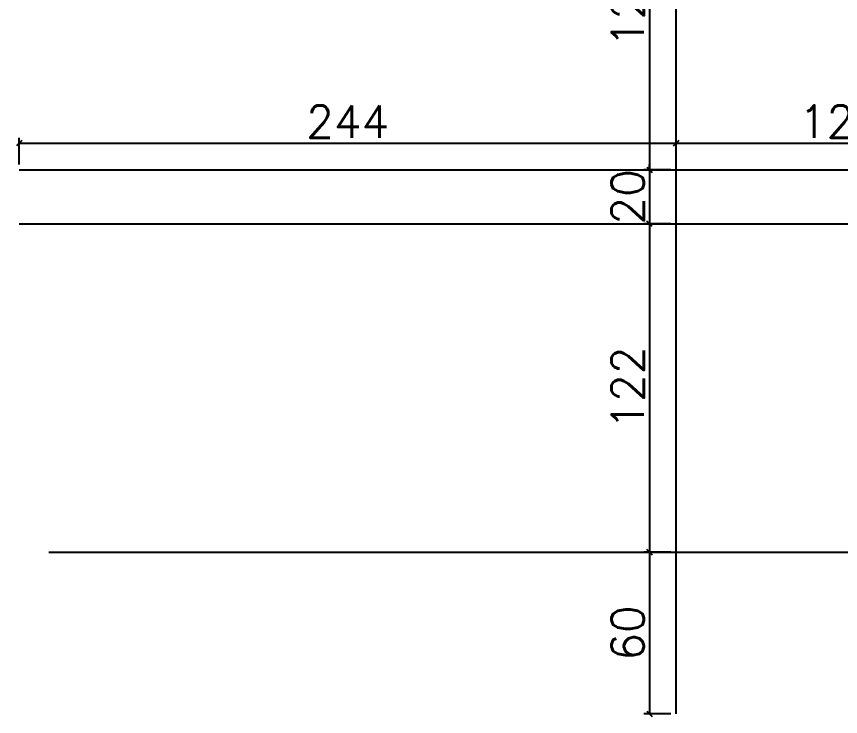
# Model space of a CAD drawing. Extents: x -40810 to 33675, y -2018 to 21213.
# Drawn here: x 12034.9 to 12340.9, y 15361.5 to 15621.5 of the extents above; entities that cross this region are included whole.
import ezdxf

# ---------------------------------------------------------------- set-up
doc = ezdxf.new("R2010")
doc.units = 0
doc.layers.get('0').update_dxf_attribs({"color": 1, "lineweight": 9})
doc.layers.add('P-NOTAS', color=7, linetype='Continuous')
doc.layers.add('Painéis', color=255, linetype='Continuous')
doc.styles.add('Romans', font='romans.shx', dxfattribs={"height": 12})
doc.dimstyles.new('cotas', dxfattribs={"dimtxt": 9, "dimasz": 2, "dimexe": 2, "dimexo": 2, "dimgap": 2, "dimtad": 1, "dimdec": 1, "dimzin": 12, "dimdsep": 46, "dimtxsty": 'Romans', "dimblk": 'OBLIQUE', "dimcen": 9, "dimclrd": 4, "dimclre": 4, "dimclrt": 240, "dimaunit": 1, "dimadec": 8, "dimazin": 3, "dimtfac": 1, "dimtdec": 1, "dimtix": 1, "dimtmove": 0, "dimatfit": 2, "dimldrblk": 'OBLIQUE', "dimfxl": 1, "dimtolj": 1, "dimtzin": 0, "dimlwd": -1, "dimlwe": -1, "dimarcsym": 0})

# ---------------------------------------------------------------- blocks, each defined once
blk = doc.blocks.new('_Oblique')
at = {"color": 0, "linetype": 'ByBlock', "lineweight": -2}
blk.add_line((-0.5, -0.5), (0.5, 0.5), dxfattribs=at)
blk = doc.blocks.new('*D3728')
at = {"layer": 'Defpoints', "color": 0, "linetype": 'Continuous', "ltscale": 30, "transparency": 16777216}
for p in [(12279.91, 15574.5), (12035.91, 15564.5), (12279.91, 15564.5)]:
    blk.add_point(p, dxfattribs=at)
at = {"layer": 'P-NOTAS', "color": 4, "linetype": 'Continuous', "ltscale": 30, "transparency": 16777216}
for p, q in [((12035.91, 15566.5), (12035.91, 15576.5)), ((12279.91, 15566.5), (12279.91, 15576.5)), ((12035.91, 15574.5), (12279.91, 15574.5))]:
    blk.add_line(p, q, dxfattribs=at)
at = {"layer": 'P-NOTAS', "color": 4, "linetype": 'Continuous', "ltscale": 30, "transparency": 16777216, "xscale": 2, "yscale": 2, "zscale": 2, "rotation": 180}
blk.add_blockref('_Oblique', (12035.91, 15574.5), dxfattribs=at)
at = {"layer": 'P-NOTAS', "color": 4, "linetype": 'Continuous', "ltscale": 30, "transparency": 16777216, "xscale": 2, "yscale": 2, "zscale": 2}
blk.add_blockref('_Oblique', (12279.91, 15574.5), dxfattribs=at)
at = {"layer": 'P-NOTAS', "color": 240, "linetype": 'Continuous', "ltscale": 30, "transparency": 16777216, "insert": (12157.91, 15582.5), "char_height": 12, "attachment_point": 5, "style": 'Romans'}
blk.add_mtext('\\A1;244', dxfattribs=at)
blk = doc.blocks.new('*D3729')
at = {"layer": 'Defpoints', "color": 0, "linetype": 'Continuous', "ltscale": 30, "transparency": 16777216}
for p in [(12401.91, 15574.5), (12279.91, 15564.5), (12401.91, 15564.5)]:
    blk.add_point(p, dxfattribs=at)
at = {"layer": 'P-NOTAS', "color": 4, "linetype": 'Continuous', "ltscale": 30, "transparency": 16777216}
for p, q in [((12279.91, 15566.5), (12279.91, 15576.5)), ((12401.91, 15566.5), (12401.91, 15576.5)), ((12279.91, 15574.5), (12401.91, 15574.5))]:
    blk.add_line(p, q, dxfattribs=at)
at = {"layer": 'P-NOTAS', "color": 4, "linetype": 'Continuous', "ltscale": 30, "transparency": 16777216, "xscale": 2, "yscale": 2, "zscale": 2, "rotation": 180}
blk.add_blockref('_Oblique', (12279.91, 15574.5), dxfattribs=at)
at = {"layer": 'P-NOTAS', "color": 4, "linetype": 'Continuous', "ltscale": 30, "transparency": 16777216, "xscale": 2, "yscale": 2, "zscale": 2}
blk.add_blockref('_Oblique', (12401.91, 15574.5), dxfattribs=at)
at = {"layer": 'P-NOTAS', "color": 240, "linetype": 'Continuous', "ltscale": 30, "transparency": 16777216, "insert": (12340.91, 15582.5), "char_height": 12, "attachment_point": 5, "style": 'Romans'}
blk.add_mtext('\\A1;122', dxfattribs=at)
blk = doc.blocks.new('*D3734')
at = {"layer": 'Defpoints', "color": 0, "linetype": 'Continuous', "ltscale": 30, "transparency": 16777216}
for p in [(12279.93, 15686.53), (12269.93, 15564.53), (12279.93, 15564.53)]:
    blk.add_point(p, dxfattribs=at)
at = {"layer": 'P-NOTAS', "color": 4, "linetype": 'Continuous', "ltscale": 30, "transparency": 16777216}
for p, q in [((12277.93, 15686.53), (12267.93, 15686.53)), ((12269.93, 15686.53), (12269.93, 15564.53)), ((12277.93, 15564.53), (12267.93, 15564.53))]:
    blk.add_line(p, q, dxfattribs=at)
at = {"layer": 'P-NOTAS', "color": 4, "linetype": 'Continuous', "ltscale": 30, "transparency": 16777216, "xscale": 2, "yscale": 2, "zscale": 2}
for p, rotation in [((12269.93, 15686.53), 90), ((12269.93, 15564.53), 270)]:
    blk.add_blockref('_Oblique', p, dxfattribs=dict(at, rotation=rotation))
at = {"layer": 'P-NOTAS', "color": 240, "linetype": 'Continuous', "ltscale": 30, "transparency": 16777216, "insert": (12261.93, 15625.53), "char_height": 12, "attachment_point": 5, "rotation": 90, "style": 'Romans'}
blk.add_mtext('\\A1;122', dxfattribs=at)
blk = doc.blocks.new('*D3735')
at = {"layer": 'Defpoints', "color": 0, "linetype": 'Continuous', "ltscale": 30, "transparency": 16777216}
for p in [(12279.93, 15564.53), (12269.93, 15544.53), (12279.93, 15544.53)]:
    blk.add_point(p, dxfattribs=at)
at = {"layer": 'P-NOTAS', "color": 4, "linetype": 'Continuous', "ltscale": 30, "transparency": 16777216}
for p, q in [((12269.93, 15564.53), (12269.93, 15566.53)), ((12277.93, 15564.53), (12267.93, 15564.53)), ((12269.93, 15564.53), (12269.93, 15544.53)), ((12277.93, 15544.53), (12267.93, 15544.53)), ((12269.93, 15544.53), (12269.93, 15542.53))]:
    blk.add_line(p, q, dxfattribs=at)
at = {"layer": 'P-NOTAS', "color": 4, "linetype": 'Continuous', "ltscale": 30, "transparency": 16777216, "xscale": 2, "yscale": 2, "zscale": 2}
for p, rotation in [((12269.93, 15564.53), 270), ((12269.93, 15544.53), 90)]:
    blk.add_blockref('_Oblique', p, dxfattribs=dict(at, rotation=rotation))
at = {"layer": 'P-NOTAS', "color": 240, "linetype": 'Continuous', "ltscale": 30, "transparency": 16777216, "insert": (12261.93, 15554.53), "char_height": 12, "attachment_point": 5, "rotation": 90, "style": 'Romans'}
blk.add_mtext('\\A1;20', dxfattribs=at)
blk = doc.blocks.new('*D3736')
at = {"layer": 'Defpoints', "color": 0, "linetype": 'Continuous', "ltscale": 30, "transparency": 16777216}
for p in [(12279.93, 15544.53), (12269.93, 15422.53), (12279.93, 15422.53)]:
    blk.add_point(p, dxfattribs=at)
at = {"layer": 'P-NOTAS', "color": 4, "linetype": 'Continuous', "ltscale": 30, "transparency": 16777216}
for p, q in [((12277.93, 15544.53), (12267.93, 15544.53)), ((12269.93, 15544.53), (12269.93, 15422.53)), ((12277.93, 15422.53), (12267.93, 15422.53))]:
    blk.add_line(p, q, dxfattribs=at)
at = {"layer": 'P-NOTAS', "color": 4, "linetype": 'Continuous', "ltscale": 30, "transparency": 16777216, "xscale": 2, "yscale": 2, "zscale": 2}
for p, rotation in [((12269.93, 15544.53), 90), ((12269.93, 15422.53), 270)]:
    blk.add_blockref('_Oblique', p, dxfattribs=dict(at, rotation=rotation))
at = {"layer": 'P-NOTAS', "color": 240, "linetype": 'Continuous', "ltscale": 30, "transparency": 16777216, "insert": (12261.93, 15483.53), "char_height": 12, "attachment_point": 5, "rotation": 90, "style": 'Romans'}
blk.add_mtext('\\A1;122', dxfattribs=at)
blk = doc.blocks.new('*D3737')
at = {"layer": 'Defpoints', "color": 0, "linetype": 'Continuous', "ltscale": 30, "transparency": 16777216}
for p in [(12279.93, 15422.53), (12269.93, 15362.53), (12279.93, 15362.53)]:
    blk.add_point(p, dxfattribs=at)
at = {"layer": 'P-NOTAS', "color": 4, "linetype": 'Continuous', "ltscale": 30, "transparency": 16777216}
for p, q in [((12277.93, 15422.53), (12267.93, 15422.53)), ((12269.93, 15422.53), (12269.93, 15362.53)), ((12277.93, 15362.53), (12267.93, 15362.53))]:
    blk.add_line(p, q, dxfattribs=at)
at = {"layer": 'P-NOTAS', "color": 4, "linetype": 'Continuous', "ltscale": 30, "transparency": 16777216, "xscale": 2, "yscale": 2, "zscale": 2}
for p, rotation in [((12269.93, 15422.53), 90), ((12269.93, 15362.53), 270)]:
    blk.add_blockref('_Oblique', p, dxfattribs=dict(at, rotation=rotation))
at = {"layer": 'P-NOTAS', "color": 240, "linetype": 'Continuous', "ltscale": 30, "transparency": 16777216, "insert": (12261.93, 15392.53), "char_height": 12, "attachment_point": 5, "rotation": 90, "style": 'Romans'}
blk.add_mtext('\\A1;60', dxfattribs=at)
blk = doc.blocks.new('*D3795')
at = {"layer": 'Defpoints', "color": 0, "linetype": 'Continuous', "ltscale": 30, "transparency": 16777216}
for p in [(12279.91, 15574.5), (12035.91, 15564.5), (12279.91, 15564.5)]:
    blk.add_point(p, dxfattribs=at)
at = {"layer": 'P-NOTAS', "color": 4, "linetype": 'Continuous', "ltscale": 30, "transparency": 16777216}
for p, q in [((12035.91, 15566.5), (12035.91, 15576.5)), ((12279.91, 15566.5), (12279.91, 15576.5)), ((12035.91, 15574.5), (12279.91, 15574.5))]:
    blk.add_line(p, q, dxfattribs=at)
at = {"layer": 'P-NOTAS', "color": 4, "linetype": 'Continuous', "ltscale": 30, "transparency": 16777216, "xscale": 2, "yscale": 2, "zscale": 2, "rotation": 180}
blk.add_blockref('_Oblique', (12035.91, 15574.5), dxfattribs=at)
at = {"layer": 'P-NOTAS', "color": 4, "linetype": 'Continuous', "ltscale": 30, "transparency": 16777216, "xscale": 2, "yscale": 2, "zscale": 2}
blk.add_blockref('_Oblique', (12279.91, 15574.5), dxfattribs=at)
at = {"layer": 'P-NOTAS', "color": 240, "linetype": 'Continuous', "ltscale": 30, "transparency": 16777216, "insert": (12157.91, 15582.5), "char_height": 12, "attachment_point": 5, "style": 'Romans'}
blk.add_mtext('\\A1;244', dxfattribs=at)
blk = doc.blocks.new('*D3796')
at = {"layer": 'Defpoints', "color": 0, "linetype": 'Continuous', "ltscale": 30, "transparency": 16777216}
for p in [(12401.91, 15574.5), (12279.91, 15564.5), (12401.91, 15564.5)]:
    blk.add_point(p, dxfattribs=at)
at = {"layer": 'P-NOTAS', "color": 4, "linetype": 'Continuous', "ltscale": 30, "transparency": 16777216}
for p, q in [((12279.91, 15566.5), (12279.91, 15576.5)), ((12401.91, 15566.5), (12401.91, 15576.5)), ((12279.91, 15574.5), (12401.91, 15574.5))]:
    blk.add_line(p, q, dxfattribs=at)
at = {"layer": 'P-NOTAS', "color": 4, "linetype": 'Continuous', "ltscale": 30, "transparency": 16777216, "xscale": 2, "yscale": 2, "zscale": 2, "rotation": 180}
blk.add_blockref('_Oblique', (12279.91, 15574.5), dxfattribs=at)
at = {"layer": 'P-NOTAS', "color": 4, "linetype": 'Continuous', "ltscale": 30, "transparency": 16777216, "xscale": 2, "yscale": 2, "zscale": 2}
blk.add_blockref('_Oblique', (12401.91, 15574.5), dxfattribs=at)
at = {"layer": 'P-NOTAS', "color": 240, "linetype": 'Continuous', "ltscale": 30, "transparency": 16777216, "insert": (12340.91, 15582.5), "char_height": 12, "attachment_point": 5, "style": 'Romans'}
blk.add_mtext('\\A1;122', dxfattribs=at)
blk = doc.blocks.new('*D3801')
at = {"layer": 'Defpoints', "color": 0, "linetype": 'Continuous', "ltscale": 30, "transparency": 16777216}
for p in [(12279.93, 15686.53), (12269.93, 15564.53), (12279.93, 15564.53)]:
    blk.add_point(p, dxfattribs=at)
at = {"layer": 'P-NOTAS', "color": 4, "linetype": 'Continuous', "ltscale": 30, "transparency": 16777216}
for p, q in [((12277.93, 15686.53), (12267.93, 15686.53)), ((12269.93, 15686.53), (12269.93, 15564.53)), ((12277.93, 15564.53), (12267.93, 15564.53))]:
    blk.add_line(p, q, dxfattribs=at)
at = {"layer": 'P-NOTAS', "color": 4, "linetype": 'Continuous', "ltscale": 30, "transparency": 16777216, "xscale": 2, "yscale": 2, "zscale": 2}
for p, rotation in [((12269.93, 15686.53), 90), ((12269.93, 15564.53), 270)]:
    blk.add_blockref('_Oblique', p, dxfattribs=dict(at, rotation=rotation))
at = {"layer": 'P-NOTAS', "color": 240, "linetype": 'Continuous', "ltscale": 30, "transparency": 16777216, "insert": (12261.93, 15625.53), "char_height": 12, "attachment_point": 5, "rotation": 90, "style": 'Romans'}
blk.add_mtext('\\A1;122', dxfattribs=at)
blk = doc.blocks.new('*D3802')
at = {"layer": 'Defpoints', "color": 0, "linetype": 'Continuous', "ltscale": 30, "transparency": 16777216}
for p in [(12279.93, 15564.53), (12269.93, 15544.53), (12279.93, 15544.53)]:
    blk.add_point(p, dxfattribs=at)
at = {"layer": 'P-NOTAS', "color": 4, "linetype": 'Continuous', "ltscale": 30, "transparency": 16777216}
for p, q in [((12269.93, 15564.53), (12269.93, 15566.53)), ((12277.93, 15564.53), (12267.93, 15564.53)), ((12269.93, 15564.53), (12269.93, 15544.53)), ((12277.93, 15544.53), (12267.93, 15544.53)), ((12269.93, 15544.53), (12269.93, 15542.53))]:
    blk.add_line(p, q, dxfattribs=at)
at = {"layer": 'P-NOTAS', "color": 4, "linetype": 'Continuous', "ltscale": 30, "transparency": 16777216, "xscale": 2, "yscale": 2, "zscale": 2}
for p, rotation in [((12269.93, 15564.53), 270), ((12269.93, 15544.53), 90)]:
    blk.add_blockref('_Oblique', p, dxfattribs=dict(at, rotation=rotation))
at = {"layer": 'P-NOTAS', "color": 240, "linetype": 'Continuous', "ltscale": 30, "transparency": 16777216, "insert": (12261.93, 15554.53), "char_height": 12, "attachment_point": 5, "rotation": 90, "style": 'Romans'}
blk.add_mtext('\\A1;20', dxfattribs=at)
blk = doc.blocks.new('*D3803')
at = {"layer": 'Defpoints', "color": 0, "linetype": 'Continuous', "ltscale": 30, "transparency": 16777216}
for p in [(12279.93, 15544.53), (12269.93, 15422.53), (12279.93, 15422.53)]:
    blk.add_point(p, dxfattribs=at)
at = {"layer": 'P-NOTAS', "color": 4, "linetype": 'Continuous', "ltscale": 30, "transparency": 16777216}
for p, q in [((12277.93, 15544.53), (12267.93, 15544.53)), ((12269.93, 15544.53), (12269.93, 15422.53)), ((12277.93, 15422.53), (12267.93, 15422.53))]:
    blk.add_line(p, q, dxfattribs=at)
at = {"layer": 'P-NOTAS', "color": 4, "linetype": 'Continuous', "ltscale": 30, "transparency": 16777216, "xscale": 2, "yscale": 2, "zscale": 2}
for p, rotation in [((12269.93, 15544.53), 90), ((12269.93, 15422.53), 270)]:
    blk.add_blockref('_Oblique', p, dxfattribs=dict(at, rotation=rotation))
at = {"layer": 'P-NOTAS', "color": 240, "linetype": 'Continuous', "ltscale": 30, "transparency": 16777216, "insert": (12261.93, 15483.53), "char_height": 12, "attachment_point": 5, "rotation": 90, "style": 'Romans'}
blk.add_mtext('\\A1;122', dxfattribs=at)
blk = doc.blocks.new('*D3804')
at = {"layer": 'Defpoints', "color": 0, "linetype": 'Continuous', "ltscale": 30, "transparency": 16777216}
for p in [(12279.93, 15422.53), (12269.93, 15362.53), (12279.93, 15362.53)]:
    blk.add_point(p, dxfattribs=at)
at = {"layer": 'P-NOTAS', "color": 4, "linetype": 'Continuous', "ltscale": 30, "transparency": 16777216}
for p, q in [((12277.93, 15422.53), (12267.93, 15422.53)), ((12269.93, 15422.53), (12269.93, 15362.53)), ((12277.93, 15362.53), (12267.93, 15362.53))]:
    blk.add_line(p, q, dxfattribs=at)
at = {"layer": 'P-NOTAS', "color": 4, "linetype": 'Continuous', "ltscale": 30, "transparency": 16777216, "xscale": 2, "yscale": 2, "zscale": 2}
for p, rotation in [((12269.93, 15422.53), 90), ((12269.93, 15362.53), 270)]:
    blk.add_blockref('_Oblique', p, dxfattribs=dict(at, rotation=rotation))
at = {"layer": 'P-NOTAS', "color": 240, "linetype": 'Continuous', "ltscale": 30, "transparency": 16777216, "insert": (12261.93, 15392.53), "char_height": 12, "attachment_point": 5, "rotation": 90, "style": 'Romans'}
blk.add_mtext('\\A1;60', dxfattribs=at)
blk = doc.blocks.new('*D6266')
at = {"layer": 'Defpoints', "color": 0, "ltscale": 30, "transparency": 16777216}
for p in [(12279.91, 15574.5), (12035.91, 15564.5), (12279.91, 15564.5)]:
    blk.add_point(p, dxfattribs=at)
at = {"layer": 'P-NOTAS', "color": 4, "ltscale": 30, "transparency": 16777216}
for p, q in [((12035.91, 15566.5), (12035.91, 15576.5)), ((12279.91, 15566.5), (12279.91, 15576.5)), ((12035.91, 15574.5), (12279.91, 15574.5))]:
    blk.add_line(p, q, dxfattribs=at)
at = {"layer": 'P-NOTAS', "color": 4, "ltscale": 30, "transparency": 16777216, "xscale": 2, "yscale": 2, "zscale": 2, "rotation": 180}
blk.add_blockref('_Oblique', (12035.91, 15574.5), dxfattribs=at)
at = {"layer": 'P-NOTAS', "color": 4, "ltscale": 30, "transparency": 16777216, "xscale": 2, "yscale": 2, "zscale": 2}
blk.add_blockref('_Oblique', (12279.91, 15574.5), dxfattribs=at)
at = {"layer": 'P-NOTAS', "color": 240, "ltscale": 30, "transparency": 16777216, "insert": (12157.91, 15582.5), "char_height": 12, "attachment_point": 5, "style": 'Romans'}
blk.add_mtext('\\A1;244', dxfattribs=at)
blk = doc.blocks.new('*D6267')
at = {"layer": 'Defpoints', "color": 0, "ltscale": 30, "transparency": 16777216}
for p in [(12401.91, 15574.5), (12279.91, 15564.5), (12401.91, 15564.5)]:
    blk.add_point(p, dxfattribs=at)
at = {"layer": 'P-NOTAS', "color": 4, "ltscale": 30, "transparency": 16777216}
for p, q in [((12279.91, 15566.5), (12279.91, 15576.5)), ((12401.91, 15566.5), (12401.91, 15576.5)), ((12279.91, 15574.5), (12401.91, 15574.5))]:
    blk.add_line(p, q, dxfattribs=at)
at = {"layer": 'P-NOTAS', "color": 4, "ltscale": 30, "transparency": 16777216, "xscale": 2, "yscale": 2, "zscale": 2, "rotation": 180}
blk.add_blockref('_Oblique', (12279.91, 15574.5), dxfattribs=at)
at = {"layer": 'P-NOTAS', "color": 4, "ltscale": 30, "transparency": 16777216, "xscale": 2, "yscale": 2, "zscale": 2}
blk.add_blockref('_Oblique', (12401.91, 15574.5), dxfattribs=at)
at = {"layer": 'P-NOTAS', "color": 240, "ltscale": 30, "transparency": 16777216, "insert": (12340.91, 15582.5), "char_height": 12, "attachment_point": 5, "style": 'Romans'}
blk.add_mtext('\\A1;122', dxfattribs=at)
blk = doc.blocks.new('*D6272')
at = {"layer": 'Defpoints', "color": 0, "ltscale": 30, "transparency": 16777216}
for p in [(12279.93, 15686.53), (12269.93, 15564.53), (12279.93, 15564.53)]:
    blk.add_point(p, dxfattribs=at)
at = {"layer": 'P-NOTAS', "color": 4, "ltscale": 30, "transparency": 16777216}
for p, q in [((12277.93, 15686.53), (12267.93, 15686.53)), ((12269.93, 15686.53), (12269.93, 15564.53)), ((12277.93, 15564.53), (12267.93, 15564.53))]:
    blk.add_line(p, q, dxfattribs=at)
at = {"layer": 'P-NOTAS', "color": 4, "ltscale": 30, "transparency": 16777216, "xscale": 2, "yscale": 2, "zscale": 2}
for p, rotation in [((12269.93, 15686.53), 90), ((12269.93, 15564.53), 270)]:
    blk.add_blockref('_Oblique', p, dxfattribs=dict(at, rotation=rotation))
at = {"layer": 'P-NOTAS', "color": 240, "ltscale": 30, "transparency": 16777216, "insert": (12261.93, 15625.53), "char_height": 12, "attachment_point": 5, "rotation": 90, "style": 'Romans'}
blk.add_mtext('\\A1;122', dxfattribs=at)
blk = doc.blocks.new('*D6273')
at = {"layer": 'Defpoints', "color": 0, "ltscale": 30, "transparency": 16777216}
for p in [(12279.93, 15564.53), (12269.93, 15544.53), (12279.93, 15544.53)]:
    blk.add_point(p, dxfattribs=at)
at = {"layer": 'P-NOTAS', "color": 4, "ltscale": 30, "transparency": 16777216}
for p, q in [((12269.93, 15564.53), (12269.93, 15566.53)), ((12277.93, 15564.53), (12267.93, 15564.53)), ((12269.93, 15564.53), (12269.93, 15544.53)), ((12277.93, 15544.53), (12267.93, 15544.53)), ((12269.93, 15544.53), (12269.93, 15542.53))]:
    blk.add_line(p, q, dxfattribs=at)
at = {"layer": 'P-NOTAS', "color": 4, "ltscale": 30, "transparency": 16777216, "xscale": 2, "yscale": 2, "zscale": 2}
for p, rotation in [((12269.93, 15564.53), 270), ((12269.93, 15544.53), 90)]:
    blk.add_blockref('_Oblique', p, dxfattribs=dict(at, rotation=rotation))
at = {"layer": 'P-NOTAS', "color": 240, "ltscale": 30, "transparency": 16777216, "insert": (12261.93, 15554.53), "char_height": 12, "attachment_point": 5, "rotation": 90, "style": 'Romans'}
blk.add_mtext('\\A1;20', dxfattribs=at)
blk = doc.blocks.new('*D6274')
at = {"layer": 'Defpoints', "color": 0, "ltscale": 30, "transparency": 16777216}
for p in [(12279.93, 15544.53), (12269.93, 15422.53), (12279.93, 15422.53)]:
    blk.add_point(p, dxfattribs=at)
at = {"layer": 'P-NOTAS', "color": 4, "ltscale": 30, "transparency": 16777216}
for p, q in [((12277.93, 15544.53), (12267.93, 15544.53)), ((12269.93, 15544.53), (12269.93, 15422.53)), ((12277.93, 15422.53), (12267.93, 15422.53))]:
    blk.add_line(p, q, dxfattribs=at)
at = {"layer": 'P-NOTAS', "color": 4, "ltscale": 30, "transparency": 16777216, "xscale": 2, "yscale": 2, "zscale": 2}
for p, rotation in [((12269.93, 15544.53), 90), ((12269.93, 15422.53), 270)]:
    blk.add_blockref('_Oblique', p, dxfattribs=dict(at, rotation=rotation))
at = {"layer": 'P-NOTAS', "color": 240, "ltscale": 30, "transparency": 16777216, "insert": (12261.93, 15483.53), "char_height": 12, "attachment_point": 5, "rotation": 90, "style": 'Romans'}
blk.add_mtext('\\A1;122', dxfattribs=at)
blk = doc.blocks.new('*D6275')
at = {"layer": 'Defpoints', "color": 0, "ltscale": 30, "transparency": 16777216}
for p in [(12279.93, 15422.53), (12269.93, 15362.53), (12279.93, 15362.53)]:
    blk.add_point(p, dxfattribs=at)
at = {"layer": 'P-NOTAS', "color": 4, "ltscale": 30, "transparency": 16777216}
for p, q in [((12277.93, 15422.53), (12267.93, 15422.53)), ((12269.93, 15422.53), (12269.93, 15362.53)), ((12277.93, 15362.53), (12267.93, 15362.53))]:
    blk.add_line(p, q, dxfattribs=at)
at = {"layer": 'P-NOTAS', "color": 4, "ltscale": 30, "transparency": 16777216, "xscale": 2, "yscale": 2, "zscale": 2}
for p, rotation in [((12269.93, 15422.53), 90), ((12269.93, 15362.53), 270)]:
    blk.add_blockref('_Oblique', p, dxfattribs=dict(at, rotation=rotation))
at = {"layer": 'P-NOTAS', "color": 240, "ltscale": 30, "transparency": 16777216, "insert": (12261.93, 15392.53), "char_height": 12, "attachment_point": 5, "rotation": 90, "style": 'Romans'}
blk.add_mtext('\\A1;60', dxfattribs=at)
blk = doc.blocks.new('*D6333')
at = {"layer": 'Defpoints', "color": 0, "ltscale": 30, "transparency": 16777216}
for p in [(12279.91, 15574.5), (12035.91, 15564.5), (12279.91, 15564.5)]:
    blk.add_point(p, dxfattribs=at)
at = {"layer": 'P-NOTAS', "color": 4, "ltscale": 30, "transparency": 16777216}
for p, q in [((12035.91, 15566.5), (12035.91, 15576.5)), ((12279.91, 15566.5), (12279.91, 15576.5)), ((12035.91, 15574.5), (12279.91, 15574.5))]:
    blk.add_line(p, q, dxfattribs=at)
at = {"layer": 'P-NOTAS', "color": 4, "ltscale": 30, "transparency": 16777216, "xscale": 2, "yscale": 2, "zscale": 2, "rotation": 180}
blk.add_blockref('_Oblique', (12035.91, 15574.5), dxfattribs=at)
at = {"layer": 'P-NOTAS', "color": 4, "ltscale": 30, "transparency": 16777216, "xscale": 2, "yscale": 2, "zscale": 2}
blk.add_blockref('_Oblique', (12279.91, 15574.5), dxfattribs=at)
at = {"layer": 'P-NOTAS', "color": 240, "ltscale": 30, "transparency": 16777216, "insert": (12157.91, 15582.5), "char_height": 12, "attachment_point": 5, "style": 'Romans'}
blk.add_mtext('\\A1;244', dxfattribs=at)
blk = doc.blocks.new('*D6334')
at = {"layer": 'Defpoints', "color": 0, "ltscale": 30, "transparency": 16777216}
for p in [(12401.91, 15574.5), (12279.91, 15564.5), (12401.91, 15564.5)]:
    blk.add_point(p, dxfattribs=at)
at = {"layer": 'P-NOTAS', "color": 4, "ltscale": 30, "transparency": 16777216}
for p, q in [((12279.91, 15566.5), (12279.91, 15576.5)), ((12401.91, 15566.5), (12401.91, 15576.5)), ((12279.91, 15574.5), (12401.91, 15574.5))]:
    blk.add_line(p, q, dxfattribs=at)
at = {"layer": 'P-NOTAS', "color": 4, "ltscale": 30, "transparency": 16777216, "xscale": 2, "yscale": 2, "zscale": 2, "rotation": 180}
blk.add_blockref('_Oblique', (12279.91, 15574.5), dxfattribs=at)
at = {"layer": 'P-NOTAS', "color": 4, "ltscale": 30, "transparency": 16777216, "xscale": 2, "yscale": 2, "zscale": 2}
blk.add_blockref('_Oblique', (12401.91, 15574.5), dxfattribs=at)
at = {"layer": 'P-NOTAS', "color": 240, "ltscale": 30, "transparency": 16777216, "insert": (12340.91, 15582.5), "char_height": 12, "attachment_point": 5, "style": 'Romans'}
blk.add_mtext('\\A1;122', dxfattribs=at)
blk = doc.blocks.new('*D6339')
at = {"layer": 'Defpoints', "color": 0, "ltscale": 30, "transparency": 16777216}
for p in [(12279.93, 15686.53), (12269.93, 15564.53), (12279.93, 15564.53)]:
    blk.add_point(p, dxfattribs=at)
at = {"layer": 'P-NOTAS', "color": 4, "ltscale": 30, "transparency": 16777216}
for p, q in [((12277.93, 15686.53), (12267.93, 15686.53)), ((12269.93, 15686.53), (12269.93, 15564.53)), ((12277.93, 15564.53), (12267.93, 15564.53))]:
    blk.add_line(p, q, dxfattribs=at)
at = {"layer": 'P-NOTAS', "color": 4, "ltscale": 30, "transparency": 16777216, "xscale": 2, "yscale": 2, "zscale": 2}
for p, rotation in [((12269.93, 15686.53), 90), ((12269.93, 15564.53), 270)]:
    blk.add_blockref('_Oblique', p, dxfattribs=dict(at, rotation=rotation))
at = {"layer": 'P-NOTAS', "color": 240, "ltscale": 30, "transparency": 16777216, "insert": (12261.93, 15625.53), "char_height": 12, "attachment_point": 5, "rotation": 90, "style": 'Romans'}
blk.add_mtext('\\A1;122', dxfattribs=at)
blk = doc.blocks.new('*D6340')
at = {"layer": 'Defpoints', "color": 0, "ltscale": 30, "transparency": 16777216}
for p in [(12279.93, 15564.53), (12269.93, 15544.53), (12279.93, 15544.53)]:
    blk.add_point(p, dxfattribs=at)
at = {"layer": 'P-NOTAS', "color": 4, "ltscale": 30, "transparency": 16777216}
for p, q in [((12269.93, 15564.53), (12269.93, 15566.53)), ((12277.93, 15564.53), (12267.93, 15564.53)), ((12269.93, 15564.53), (12269.93, 15544.53)), ((12277.93, 15544.53), (12267.93, 15544.53)), ((12269.93, 15544.53), (12269.93, 15542.53))]:
    blk.add_line(p, q, dxfattribs=at)
at = {"layer": 'P-NOTAS', "color": 4, "ltscale": 30, "transparency": 16777216, "xscale": 2, "yscale": 2, "zscale": 2}
for p, rotation in [((12269.93, 15564.53), 270), ((12269.93, 15544.53), 90)]:
    blk.add_blockref('_Oblique', p, dxfattribs=dict(at, rotation=rotation))
at = {"layer": 'P-NOTAS', "color": 240, "ltscale": 30, "transparency": 16777216, "insert": (12261.93, 15554.53), "char_height": 12, "attachment_point": 5, "rotation": 90, "style": 'Romans'}
blk.add_mtext('\\A1;20', dxfattribs=at)
blk = doc.blocks.new('*D6341')
at = {"layer": 'Defpoints', "color": 0, "ltscale": 30, "transparency": 16777216}
for p in [(12279.93, 15544.53), (12269.93, 15422.53), (12279.93, 15422.53)]:
    blk.add_point(p, dxfattribs=at)
at = {"layer": 'P-NOTAS', "color": 4, "ltscale": 30, "transparency": 16777216}
for p, q in [((12277.93, 15544.53), (12267.93, 15544.53)), ((12269.93, 15544.53), (12269.93, 15422.53)), ((12277.93, 15422.53), (12267.93, 15422.53))]:
    blk.add_line(p, q, dxfattribs=at)
at = {"layer": 'P-NOTAS', "color": 4, "ltscale": 30, "transparency": 16777216, "xscale": 2, "yscale": 2, "zscale": 2}
for p, rotation in [((12269.93, 15544.53), 90), ((12269.93, 15422.53), 270)]:
    blk.add_blockref('_Oblique', p, dxfattribs=dict(at, rotation=rotation))
at = {"layer": 'P-NOTAS', "color": 240, "ltscale": 30, "transparency": 16777216, "insert": (12261.93, 15483.53), "char_height": 12, "attachment_point": 5, "rotation": 90, "style": 'Romans'}
blk.add_mtext('\\A1;122', dxfattribs=at)
blk = doc.blocks.new('*D6342')
at = {"layer": 'Defpoints', "color": 0, "ltscale": 30, "transparency": 16777216}
for p in [(12279.93, 15422.53), (12269.93, 15362.53), (12279.93, 15362.53)]:
    blk.add_point(p, dxfattribs=at)
at = {"layer": 'P-NOTAS', "color": 4, "ltscale": 30, "transparency": 16777216}
for p, q in [((12277.93, 15422.53), (12267.93, 15422.53)), ((12269.93, 15422.53), (12269.93, 15362.53)), ((12277.93, 15362.53), (12267.93, 15362.53))]:
    blk.add_line(p, q, dxfattribs=at)
at = {"layer": 'P-NOTAS', "color": 4, "ltscale": 30, "transparency": 16777216, "xscale": 2, "yscale": 2, "zscale": 2}
for p, rotation in [((12269.93, 15422.53), 90), ((12269.93, 15362.53), 270)]:
    blk.add_blockref('_Oblique', p, dxfattribs=dict(at, rotation=rotation))
at = {"layer": 'P-NOTAS', "color": 240, "ltscale": 30, "transparency": 16777216, "insert": (12261.93, 15392.53), "char_height": 12, "attachment_point": 5, "rotation": 90, "style": 'Romans'}
blk.add_mtext('\\A1;60', dxfattribs=at)
blk = doc.blocks.new('*D6450')
at = {"layer": 'Defpoints', "color": 0, "ltscale": 30, "transparency": 16777216}
for p in [(12279.91, 15574.5), (12035.91, 15564.5), (12279.91, 15564.5)]:
    blk.add_point(p, dxfattribs=at)
at = {"layer": 'P-NOTAS', "color": 4, "ltscale": 30, "transparency": 16777216}
for p, q in [((12035.91, 15566.5), (12035.91, 15576.5)), ((12279.91, 15566.5), (12279.91, 15576.5)), ((12035.91, 15574.5), (12279.91, 15574.5))]:
    blk.add_line(p, q, dxfattribs=at)
at = {"layer": 'P-NOTAS', "color": 4, "ltscale": 30, "transparency": 16777216, "xscale": 2, "yscale": 2, "zscale": 2, "rotation": 180}
blk.add_blockref('_Oblique', (12035.91, 15574.5), dxfattribs=at)
at = {"layer": 'P-NOTAS', "color": 4, "ltscale": 30, "transparency": 16777216, "xscale": 2, "yscale": 2, "zscale": 2}
blk.add_blockref('_Oblique', (12279.91, 15574.5), dxfattribs=at)
at = {"layer": 'P-NOTAS', "color": 240, "ltscale": 30, "transparency": 16777216, "insert": (12157.91, 15582.5), "char_height": 12, "attachment_point": 5, "style": 'Romans'}
blk.add_mtext('\\A1;244', dxfattribs=at)
blk = doc.blocks.new('*D6451')
at = {"layer": 'Defpoints', "color": 0, "ltscale": 30, "transparency": 16777216}
for p in [(12401.91, 15574.5), (12279.91, 15564.5), (12401.91, 15564.5)]:
    blk.add_point(p, dxfattribs=at)
at = {"layer": 'P-NOTAS', "color": 4, "ltscale": 30, "transparency": 16777216}
for p, q in [((12279.91, 15566.5), (12279.91, 15576.5)), ((12401.91, 15566.5), (12401.91, 15576.5)), ((12279.91, 15574.5), (12401.91, 15574.5))]:
    blk.add_line(p, q, dxfattribs=at)
at = {"layer": 'P-NOTAS', "color": 4, "ltscale": 30, "transparency": 16777216, "xscale": 2, "yscale": 2, "zscale": 2, "rotation": 180}
blk.add_blockref('_Oblique', (12279.91, 15574.5), dxfattribs=at)
at = {"layer": 'P-NOTAS', "color": 4, "ltscale": 30, "transparency": 16777216, "xscale": 2, "yscale": 2, "zscale": 2}
blk.add_blockref('_Oblique', (12401.91, 15574.5), dxfattribs=at)
at = {"layer": 'P-NOTAS', "color": 240, "ltscale": 30, "transparency": 16777216, "insert": (12340.91, 15582.5), "char_height": 12, "attachment_point": 5, "style": 'Romans'}
blk.add_mtext('\\A1;122', dxfattribs=at)
blk = doc.blocks.new('*D6456')
at = {"layer": 'Defpoints', "color": 0, "ltscale": 30, "transparency": 16777216}
for p in [(12279.93, 15686.53), (12269.93, 15564.53), (12279.93, 15564.53)]:
    blk.add_point(p, dxfattribs=at)
at = {"layer": 'P-NOTAS', "color": 4, "ltscale": 30, "transparency": 16777216}
for p, q in [((12277.93, 15686.53), (12267.93, 15686.53)), ((12269.93, 15686.53), (12269.93, 15564.53)), ((12277.93, 15564.53), (12267.93, 15564.53))]:
    blk.add_line(p, q, dxfattribs=at)
at = {"layer": 'P-NOTAS', "color": 4, "ltscale": 30, "transparency": 16777216, "xscale": 2, "yscale": 2, "zscale": 2}
for p, rotation in [((12269.93, 15686.53), 90), ((12269.93, 15564.53), 270)]:
    blk.add_blockref('_Oblique', p, dxfattribs=dict(at, rotation=rotation))
at = {"layer": 'P-NOTAS', "color": 240, "ltscale": 30, "transparency": 16777216, "insert": (12261.93, 15625.53), "char_height": 12, "attachment_point": 5, "rotation": 90, "style": 'Romans'}
blk.add_mtext('\\A1;122', dxfattribs=at)
blk = doc.blocks.new('*D6457')
at = {"layer": 'Defpoints', "color": 0, "ltscale": 30, "transparency": 16777216}
for p in [(12279.93, 15564.53), (12269.93, 15544.53), (12279.93, 15544.53)]:
    blk.add_point(p, dxfattribs=at)
at = {"layer": 'P-NOTAS', "color": 4, "ltscale": 30, "transparency": 16777216}
for p, q in [((12269.93, 15564.53), (12269.93, 15566.53)), ((12277.93, 15564.53), (12267.93, 15564.53)), ((12269.93, 15564.53), (12269.93, 15544.53)), ((12277.93, 15544.53), (12267.93, 15544.53)), ((12269.93, 15544.53), (12269.93, 15542.53))]:
    blk.add_line(p, q, dxfattribs=at)
at = {"layer": 'P-NOTAS', "color": 4, "ltscale": 30, "transparency": 16777216, "xscale": 2, "yscale": 2, "zscale": 2}
for p, rotation in [((12269.93, 15564.53), 270), ((12269.93, 15544.53), 90)]:
    blk.add_blockref('_Oblique', p, dxfattribs=dict(at, rotation=rotation))
at = {"layer": 'P-NOTAS', "color": 240, "ltscale": 30, "transparency": 16777216, "insert": (12261.93, 15554.53), "char_height": 12, "attachment_point": 5, "rotation": 90, "style": 'Romans'}
blk.add_mtext('\\A1;20', dxfattribs=at)
blk = doc.blocks.new('*D6458')
at = {"layer": 'Defpoints', "color": 0, "ltscale": 30, "transparency": 16777216}
for p in [(12279.93, 15544.53), (12269.93, 15422.53), (12279.93, 15422.53)]:
    blk.add_point(p, dxfattribs=at)
at = {"layer": 'P-NOTAS', "color": 4, "ltscale": 30, "transparency": 16777216}
for p, q in [((12277.93, 15544.53), (12267.93, 15544.53)), ((12269.93, 15544.53), (12269.93, 15422.53)), ((12277.93, 15422.53), (12267.93, 15422.53))]:
    blk.add_line(p, q, dxfattribs=at)
at = {"layer": 'P-NOTAS', "color": 4, "ltscale": 30, "transparency": 16777216, "xscale": 2, "yscale": 2, "zscale": 2}
for p, rotation in [((12269.93, 15544.53), 90), ((12269.93, 15422.53), 270)]:
    blk.add_blockref('_Oblique', p, dxfattribs=dict(at, rotation=rotation))
at = {"layer": 'P-NOTAS', "color": 240, "ltscale": 30, "transparency": 16777216, "insert": (12261.93, 15483.53), "char_height": 12, "attachment_point": 5, "rotation": 90, "style": 'Romans'}
blk.add_mtext('\\A1;122', dxfattribs=at)
blk = doc.blocks.new('*D6459')
at = {"layer": 'Defpoints', "color": 0, "ltscale": 30, "transparency": 16777216}
for p in [(12279.93, 15422.53), (12269.93, 15362.53), (12279.93, 15362.53)]:
    blk.add_point(p, dxfattribs=at)
at = {"layer": 'P-NOTAS', "color": 4, "ltscale": 30, "transparency": 16777216}
for p, q in [((12277.93, 15422.53), (12267.93, 15422.53)), ((12269.93, 15422.53), (12269.93, 15362.53)), ((12277.93, 15362.53), (12267.93, 15362.53))]:
    blk.add_line(p, q, dxfattribs=at)
at = {"layer": 'P-NOTAS', "color": 4, "ltscale": 30, "transparency": 16777216, "xscale": 2, "yscale": 2, "zscale": 2}
for p, rotation in [((12269.93, 15422.53), 90), ((12269.93, 15362.53), 270)]:
    blk.add_blockref('_Oblique', p, dxfattribs=dict(at, rotation=rotation))
at = {"layer": 'P-NOTAS', "color": 240, "ltscale": 30, "transparency": 16777216, "insert": (12261.93, 15392.53), "char_height": 12, "attachment_point": 5, "rotation": 90, "style": 'Romans'}
blk.add_mtext('\\A1;60', dxfattribs=at)
blk = doc.blocks.new('*D6517')
at = {"layer": 'Defpoints', "color": 0, "ltscale": 30, "transparency": 16777216}
for p in [(12279.91, 15574.5), (12035.91, 15564.5), (12279.91, 15564.5)]:
    blk.add_point(p, dxfattribs=at)
at = {"layer": 'P-NOTAS', "color": 4, "ltscale": 30, "transparency": 16777216}
for p, q in [((12035.91, 15566.5), (12035.91, 15576.5)), ((12279.91, 15566.5), (12279.91, 15576.5)), ((12035.91, 15574.5), (12279.91, 15574.5))]:
    blk.add_line(p, q, dxfattribs=at)
at = {"layer": 'P-NOTAS', "color": 4, "ltscale": 30, "transparency": 16777216, "xscale": 2, "yscale": 2, "zscale": 2, "rotation": 180}
blk.add_blockref('_Oblique', (12035.91, 15574.5), dxfattribs=at)
at = {"layer": 'P-NOTAS', "color": 4, "ltscale": 30, "transparency": 16777216, "xscale": 2, "yscale": 2, "zscale": 2}
blk.add_blockref('_Oblique', (12279.91, 15574.5), dxfattribs=at)
at = {"layer": 'P-NOTAS', "color": 240, "ltscale": 30, "transparency": 16777216, "insert": (12157.91, 15582.5), "char_height": 12, "attachment_point": 5, "style": 'Romans'}
blk.add_mtext('\\A1;244', dxfattribs=at)
blk = doc.blocks.new('*D6518')
at = {"layer": 'Defpoints', "color": 0, "ltscale": 30, "transparency": 16777216}
for p in [(12401.91, 15574.5), (12279.91, 15564.5), (12401.91, 15564.5)]:
    blk.add_point(p, dxfattribs=at)
at = {"layer": 'P-NOTAS', "color": 4, "ltscale": 30, "transparency": 16777216}
for p, q in [((12279.91, 15566.5), (12279.91, 15576.5)), ((12401.91, 15566.5), (12401.91, 15576.5)), ((12279.91, 15574.5), (12401.91, 15574.5))]:
    blk.add_line(p, q, dxfattribs=at)
at = {"layer": 'P-NOTAS', "color": 4, "ltscale": 30, "transparency": 16777216, "xscale": 2, "yscale": 2, "zscale": 2, "rotation": 180}
blk.add_blockref('_Oblique', (12279.91, 15574.5), dxfattribs=at)
at = {"layer": 'P-NOTAS', "color": 4, "ltscale": 30, "transparency": 16777216, "xscale": 2, "yscale": 2, "zscale": 2}
blk.add_blockref('_Oblique', (12401.91, 15574.5), dxfattribs=at)
at = {"layer": 'P-NOTAS', "color": 240, "ltscale": 30, "transparency": 16777216, "insert": (12340.91, 15582.5), "char_height": 12, "attachment_point": 5, "style": 'Romans'}
blk.add_mtext('\\A1;122', dxfattribs=at)
blk = doc.blocks.new('*D6523')
at = {"layer": 'Defpoints', "color": 0, "ltscale": 30, "transparency": 16777216}
for p in [(12279.93, 15686.53), (12269.93, 15564.53), (12279.93, 15564.53)]:
    blk.add_point(p, dxfattribs=at)
at = {"layer": 'P-NOTAS', "color": 4, "ltscale": 30, "transparency": 16777216}
for p, q in [((12277.93, 15686.53), (12267.93, 15686.53)), ((12269.93, 15686.53), (12269.93, 15564.53)), ((12277.93, 15564.53), (12267.93, 15564.53))]:
    blk.add_line(p, q, dxfattribs=at)
at = {"layer": 'P-NOTAS', "color": 4, "ltscale": 30, "transparency": 16777216, "xscale": 2, "yscale": 2, "zscale": 2}
for p, rotation in [((12269.93, 15686.53), 90), ((12269.93, 15564.53), 270)]:
    blk.add_blockref('_Oblique', p, dxfattribs=dict(at, rotation=rotation))
at = {"layer": 'P-NOTAS', "color": 240, "ltscale": 30, "transparency": 16777216, "insert": (12261.93, 15625.53), "char_height": 12, "attachment_point": 5, "rotation": 90, "style": 'Romans'}
blk.add_mtext('\\A1;122', dxfattribs=at)
blk = doc.blocks.new('*D6524')
at = {"layer": 'Defpoints', "color": 0, "ltscale": 30, "transparency": 16777216}
for p in [(12279.93, 15564.53), (12269.93, 15544.53), (12279.93, 15544.53)]:
    blk.add_point(p, dxfattribs=at)
at = {"layer": 'P-NOTAS', "color": 4, "ltscale": 30, "transparency": 16777216}
for p, q in [((12269.93, 15564.53), (12269.93, 15566.53)), ((12277.93, 15564.53), (12267.93, 15564.53)), ((12269.93, 15564.53), (12269.93, 15544.53)), ((12277.93, 15544.53), (12267.93, 15544.53)), ((12269.93, 15544.53), (12269.93, 15542.53))]:
    blk.add_line(p, q, dxfattribs=at)
at = {"layer": 'P-NOTAS', "color": 4, "ltscale": 30, "transparency": 16777216, "xscale": 2, "yscale": 2, "zscale": 2}
for p, rotation in [((12269.93, 15564.53), 270), ((12269.93, 15544.53), 90)]:
    blk.add_blockref('_Oblique', p, dxfattribs=dict(at, rotation=rotation))
at = {"layer": 'P-NOTAS', "color": 240, "ltscale": 30, "transparency": 16777216, "insert": (12261.93, 15554.53), "char_height": 12, "attachment_point": 5, "rotation": 90, "style": 'Romans'}
blk.add_mtext('\\A1;20', dxfattribs=at)
blk = doc.blocks.new('*D6525')
at = {"layer": 'Defpoints', "color": 0, "ltscale": 30, "transparency": 16777216}
for p in [(12279.93, 15544.53), (12269.93, 15422.53), (12279.93, 15422.53)]:
    blk.add_point(p, dxfattribs=at)
at = {"layer": 'P-NOTAS', "color": 4, "ltscale": 30, "transparency": 16777216}
for p, q in [((12277.93, 15544.53), (12267.93, 15544.53)), ((12269.93, 15544.53), (12269.93, 15422.53)), ((12277.93, 15422.53), (12267.93, 15422.53))]:
    blk.add_line(p, q, dxfattribs=at)
at = {"layer": 'P-NOTAS', "color": 4, "ltscale": 30, "transparency": 16777216, "xscale": 2, "yscale": 2, "zscale": 2}
for p, rotation in [((12269.93, 15544.53), 90), ((12269.93, 15422.53), 270)]:
    blk.add_blockref('_Oblique', p, dxfattribs=dict(at, rotation=rotation))
at = {"layer": 'P-NOTAS', "color": 240, "ltscale": 30, "transparency": 16777216, "insert": (12261.93, 15483.53), "char_height": 12, "attachment_point": 5, "rotation": 90, "style": 'Romans'}
blk.add_mtext('\\A1;122', dxfattribs=at)
blk = doc.blocks.new('*D6526')
at = {"layer": 'Defpoints', "color": 0, "ltscale": 30, "transparency": 16777216}
for p in [(12279.93, 15422.53), (12269.93, 15362.53), (12279.93, 15362.53)]:
    blk.add_point(p, dxfattribs=at)
at = {"layer": 'P-NOTAS', "color": 4, "ltscale": 30, "transparency": 16777216}
for p, q in [((12277.93, 15422.53), (12267.93, 15422.53)), ((12269.93, 15422.53), (12269.93, 15362.53)), ((12277.93, 15362.53), (12267.93, 15362.53))]:
    blk.add_line(p, q, dxfattribs=at)
at = {"layer": 'P-NOTAS', "color": 4, "ltscale": 30, "transparency": 16777216, "xscale": 2, "yscale": 2, "zscale": 2}
for p, rotation in [((12269.93, 15422.53), 90), ((12269.93, 15362.53), 270)]:
    blk.add_blockref('_Oblique', p, dxfattribs=dict(at, rotation=rotation))
at = {"layer": 'P-NOTAS', "color": 240, "ltscale": 30, "transparency": 16777216, "insert": (12261.93, 15392.53), "char_height": 12, "attachment_point": 5, "rotation": 90, "style": 'Romans'}
blk.add_mtext('\\A1;60', dxfattribs=at)

msp = doc.modelspace()

# ---------------------------------------------------------------- linework, layer by layer
at = {"layer": 'Painéis', "linetype": 'Continuous', "ltscale": 30}
for points in [[(12279.913, 15362.529), (12279.913, 15880.529)], [(12279.913, 15362.529), (12279.913, 15880.529)], [(12035.913, 15564.529), (12645.913, 15564.529)], [(12035.913, 15564.529), (12645.913, 15564.529)], [(12035.913, 15544.529), (12645.913, 15544.529)], [(12035.913, 15544.529), (12645.913, 15544.529)], [(12046.913, 15422.529), (12645.913, 15422.529)], [(12046.913, 15422.529), (12645.913, 15422.529)]]:
    msp.add_lwpolyline(points, dxfattribs=at)
at = {"layer": 'Painéis', "ltscale": 30}
for points in [[(12279.913, 15362.529), (12279.913, 15880.529)], [(12279.913, 15362.529), (12279.913, 15880.529)], [(12279.913, 15362.529), (12279.913, 15880.529)], [(12279.913, 15362.529), (12279.913, 15880.529)], [(12035.913, 15564.529), (12645.913, 15564.529)], [(12035.913, 15564.529), (12645.913, 15564.529)], [(12035.913, 15564.529), (12645.913, 15564.529)], [(12035.913, 15564.529), (12645.913, 15564.529)], [(12035.913, 15544.529), (12645.913, 15544.529)], [(12035.913, 15544.529), (12645.913, 15544.529)], [(12035.913, 15544.529), (12645.913, 15544.529)], [(12035.913, 15544.529), (12645.913, 15544.529)], [(12046.913, 15422.529), (12645.913, 15422.529)], [(12046.913, 15422.529), (12645.913, 15422.529)], [(12046.913, 15422.529), (12645.913, 15422.529)], [(12046.913, 15422.529), (12645.913, 15422.529)]]:
    msp.add_lwpolyline(points, dxfattribs=at)

# ---------------------------------------------------------------- dimensions: what is measured, and where the dimension line sits
at = {"layer": 'P-NOTAS', "linetype": 'Continuous', "ltscale": 30}
for base, p1, p2, picture, middle in [((12269.929, 15564.529), (12279.929, 15686.529), (12279.929, 15564.529), '*D3734', (12261.929, 15625.529)), ((12269.929, 15564.529), (12279.929, 15686.529), (12279.929, 15564.529), '*D3801', (12261.929, 15625.529)), ((12269.929, 15544.529), (12279.929, 15564.529), (12279.929, 15544.529), '*D3735', (12261.929, 15554.529)), ((12269.929, 15544.529), (12279.929, 15564.529), (12279.929, 15544.529), '*D3802', (12261.929, 15554.529)), ((12269.929, 15422.529), (12279.929, 15544.529), (12279.929, 15422.529), '*D3736', (12261.929, 15483.529)), ((12269.929, 15422.529), (12279.929, 15544.529), (12279.929, 15422.529), '*D3803', (12261.929, 15483.529)), ((12269.929, 15362.529), (12279.929, 15422.529), (12279.929, 15362.529), '*D3737', (12261.929, 15392.529)), ((12269.929, 15362.529), (12279.929, 15422.529), (12279.929, 15362.529), '*D3804', (12261.929, 15392.529))]:
    dim = msp.add_linear_dim(base=base, p1=p1, p2=p2, angle=90, dimstyle='cotas', dxfattribs=at)
    dim.commit()
    dim.dimension.update_dxf_attribs({"geometry": picture, "text_midpoint": middle})
at = {"layer": 'P-NOTAS', "ltscale": 30}
for base, p1, p2, picture, middle in [((12269.929, 15564.529), (12279.929, 15686.529), (12279.929, 15564.529), '*D6272', (12261.929, 15625.529)), ((12269.929, 15564.529), (12279.929, 15686.529), (12279.929, 15564.529), '*D6339', (12261.929, 15625.529)), ((12269.929, 15564.529), (12279.929, 15686.529), (12279.929, 15564.529), '*D6456', (12261.929, 15625.529)), ((12269.929, 15564.529), (12279.929, 15686.529), (12279.929, 15564.529), '*D6523', (12261.929, 15625.529)), ((12269.929, 15544.529), (12279.929, 15564.529), (12279.929, 15544.529), '*D6273', (12261.929, 15554.529)), ((12269.929, 15544.529), (12279.929, 15564.529), (12279.929, 15544.529), '*D6340', (12261.929, 15554.529)), ((12269.929, 15544.529), (12279.929, 15564.529), (12279.929, 15544.529), '*D6457', (12261.929, 15554.529)), ((12269.929, 15544.529), (12279.929, 15564.529), (12279.929, 15544.529), '*D6524', (12261.929, 15554.529)), ((12269.929, 15422.529), (12279.929, 15544.529), (12279.929, 15422.529), '*D6274', (12261.929, 15483.529)), ((12269.929, 15422.529), (12279.929, 15544.529), (12279.929, 15422.529), '*D6341', (12261.929, 15483.529)), ((12269.929, 15422.529), (12279.929, 15544.529), (12279.929, 15422.529), '*D6458', (12261.929, 15483.529)), ((12269.929, 15422.529), (12279.929, 15544.529), (12279.929, 15422.529), '*D6525', (12261.929, 15483.529)), ((12269.929, 15362.529), (12279.929, 15422.529), (12279.929, 15362.529), '*D6275', (12261.929, 15392.529)), ((12269.929, 15362.529), (12279.929, 15422.529), (12279.929, 15362.529), '*D6342', (12261.929, 15392.529)), ((12269.929, 15362.529), (12279.929, 15422.529), (12279.929, 15362.529), '*D6459', (12261.929, 15392.529)), ((12269.929, 15362.529), (12279.929, 15422.529), (12279.929, 15362.529), '*D6526', (12261.929, 15392.529))]:
    dim = msp.add_linear_dim(base=base, p1=p1, p2=p2, angle=90, dimstyle='cotas', dxfattribs=at)
    dim.commit()
    dim.dimension.update_dxf_attribs({"geometry": picture, "text_midpoint": middle})
at = {"layer": 'P-NOTAS', "linetype": 'Continuous', "ltscale": 30}
for base, p1, p2, picture, middle in [((12279.913, 15574.503), (12035.913, 15564.503), (12279.913, 15564.503), '*D3728', (12157.913, 15582.503)), ((12279.913, 15574.503), (12035.913, 15564.503), (12279.913, 15564.503), '*D3795', (12157.913, 15582.503)), ((12401.913, 15574.503), (12279.913, 15564.503), (12401.913, 15564.503), '*D3729', (12340.913, 15582.503)), ((12401.913, 15574.503), (12279.913, 15564.503), (12401.913, 15564.503), '*D3796', (12340.913, 15582.503))]:
    dim = msp.add_linear_dim(base=base, p1=p1, p2=p2, dimstyle='cotas', dxfattribs=at)
    dim.commit()
    dim.dimension.update_dxf_attribs({"geometry": picture, "text_midpoint": middle})
at = {"layer": 'P-NOTAS', "ltscale": 30}
for base, p1, p2, picture, middle in [((12279.913, 15574.503), (12035.913, 15564.503), (12279.913, 15564.503), '*D6266', (12157.913, 15582.503)), ((12279.913, 15574.503), (12035.913, 15564.503), (12279.913, 15564.503), '*D6333', (12157.913, 15582.503)), ((12279.913, 15574.503), (12035.913, 15564.503), (12279.913, 15564.503), '*D6450', (12157.913, 15582.503)), ((12279.913, 15574.503), (12035.913, 15564.503), (12279.913, 15564.503), '*D6517', (12157.913, 15582.503)), ((12401.913, 15574.503), (12279.913, 15564.503), (12401.913, 15564.503), '*D6267', (12340.913, 15582.503)), ((12401.913, 15574.503), (12279.913, 15564.503), (12401.913, 15564.503), '*D6334', (12340.913, 15582.503)), ((12401.913, 15574.503), (12279.913, 15564.503), (12401.913, 15564.503), '*D6451', (12340.913, 15582.503)), ((12401.913, 15574.503), (12279.913, 15564.503), (12401.913, 15564.503), '*D6518', (12340.913, 15582.503))]:
    dim = msp.add_linear_dim(base=base, p1=p1, p2=p2, dimstyle='cotas', dxfattribs=at)
    dim.commit()
    dim.dimension.update_dxf_attribs({"geometry": picture, "text_midpoint": middle})

doc.saveas('drawing.dxf')
